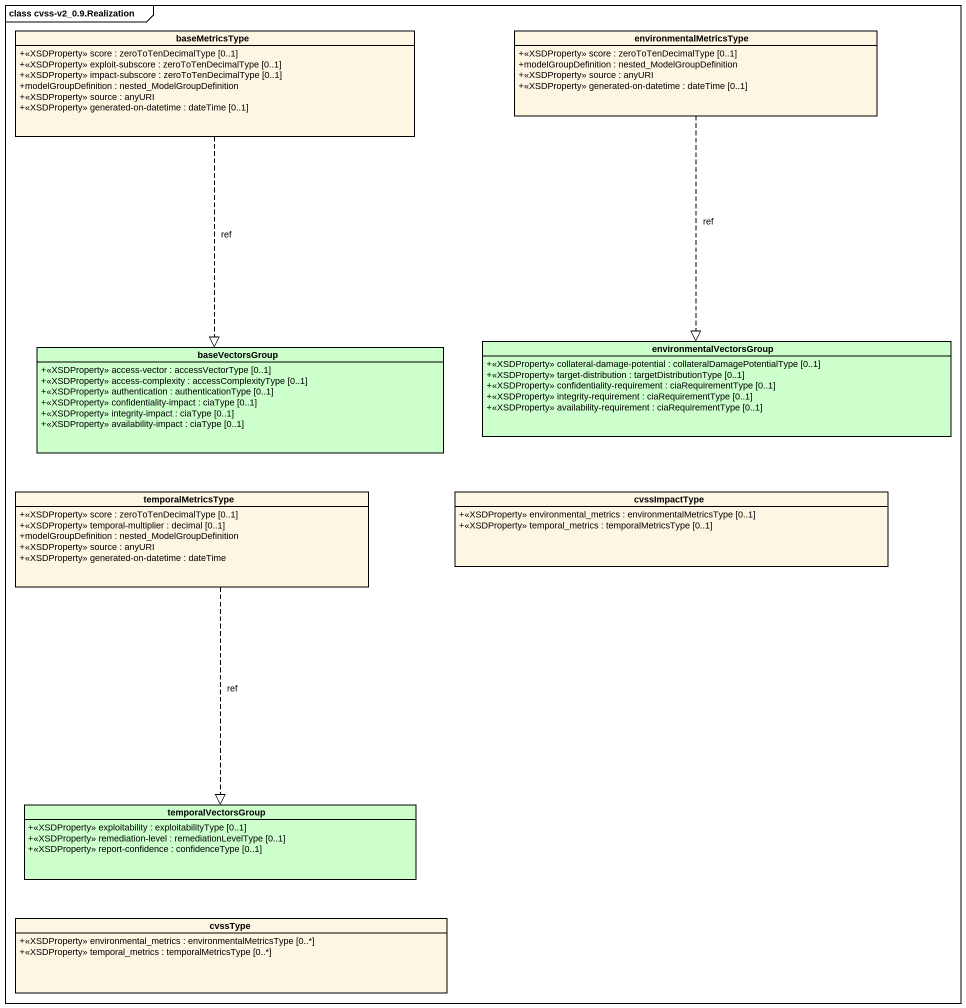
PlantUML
@startuml
mainframe class cvss-v2_0.9.Realization
hide circle
hide empty members
skinparam classAttributeIconSize 0
class baseMetricsType {
  +<<XSDProperty>> score : zeroToTenDecimalType [0..1]
  +<<XSDProperty>> exploit-subscore : zeroToTenDecimalType [0..1]
  +<<XSDProperty>> impact-subscore : zeroToTenDecimalType [0..1]
  +modelGroupDefinition : nested_ModelGroupDefinition
  +<<XSDProperty>> source : anyURI
  +<<XSDProperty>> generated-on-datetime : dateTime [0..1]
}
class environmentalMetricsType {
  +<<XSDProperty>> score : zeroToTenDecimalType [0..1]
  +modelGroupDefinition : nested_ModelGroupDefinition
  +<<XSDProperty>> source : anyURI
  +<<XSDProperty>> generated-on-datetime : dateTime [0..1]
}
class baseVectorsGroup #CCFFCC {
  +<<XSDProperty>> access-vector : accessVectorType [0..1]
  +<<XSDProperty>> access-complexity : accessComplexityType [0..1]
  +<<XSDProperty>> authentication : authenticationType [0..1]
  +<<XSDProperty>> confidentiality-impact : ciaType [0..1]
  +<<XSDProperty>> integrity-impact : ciaType [0..1]
  +<<XSDProperty>> availability-impact : ciaType [0..1]
}
class environmentalVectorsGroup #CCFFCC {
  +<<XSDProperty>> collateral-damage-potential : collateralDamagePotentialType [0..1]
  +<<XSDProperty>> target-distribution : targetDistributionType [0..1]
  +<<XSDProperty>> confidentiality-requirement : ciaRequirementType [0..1]
  +<<XSDProperty>> integrity-requirement : ciaRequirementType [0..1]
  +<<XSDProperty>> availability-requirement : ciaRequirementType [0..1]
}
class temporalMetricsType {
  +<<XSDProperty>> score : zeroToTenDecimalType [0..1]
  +<<XSDProperty>> temporal-multiplier : decimal [0..1]
  +modelGroupDefinition : nested_ModelGroupDefinition
  +<<XSDProperty>> source : anyURI
  +<<XSDProperty>> generated-on-datetime : dateTime
}
class cvssImpactType {
  +<<XSDProperty>> environmental_metrics : environmentalMetricsType [0..1]
  +<<XSDProperty>> temporal_metrics : temporalMetricsType [0..1]
}
class temporalVectorsGroup #CCFFCC {
  +<<XSDProperty>> exploitability : exploitabilityType [0..1]
  +<<XSDProperty>> remediation-level : remediationLevelType [0..1]
  +<<XSDProperty>> report-confidence : confidenceType [0..1]
}
class cvssType {
  +<<XSDProperty>> environmental_metrics : environmentalMetricsType [0..*]
  +<<XSDProperty>> temporal_metrics : temporalMetricsType [0..*]
}
baseMetricsType ..|> baseVectorsGroup : ref
environmentalMetricsType ..|> environmentalVectorsGroup : ref
temporalMetricsType ..|> temporalVectorsGroup : ref
@enduml
